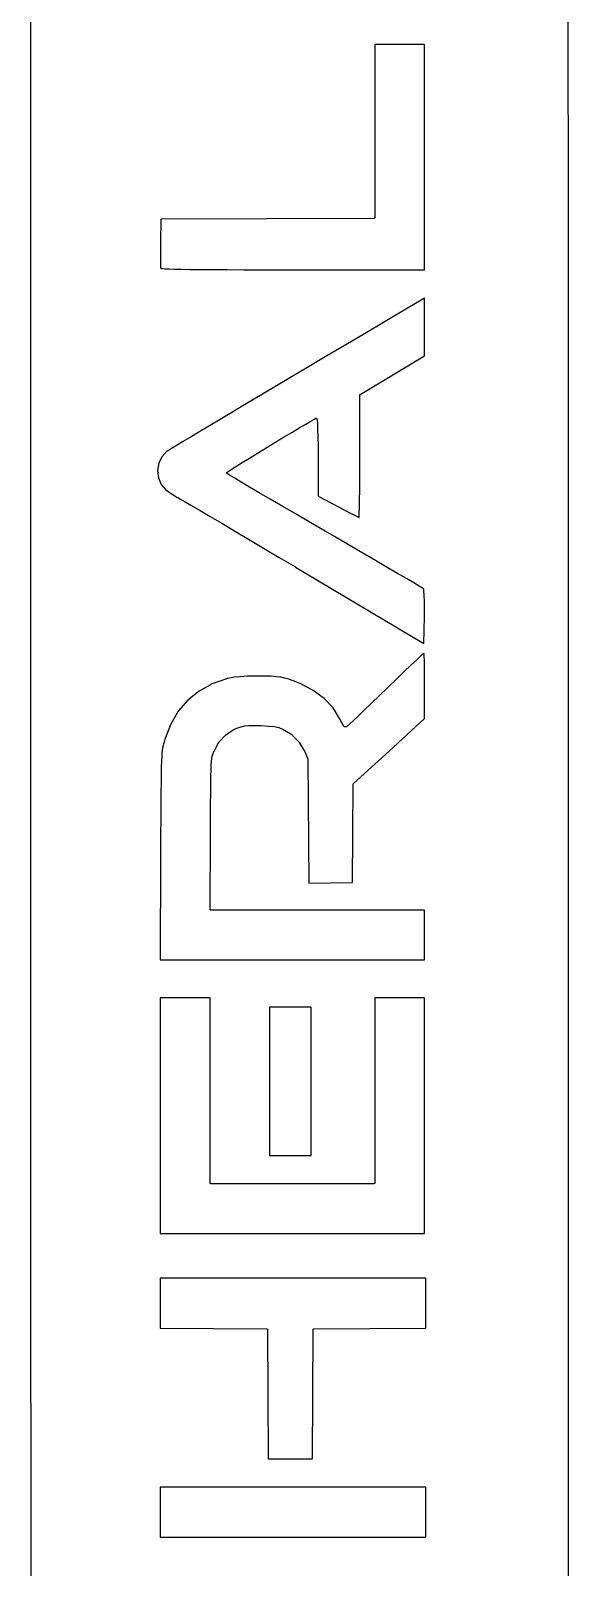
# Model space of a CAD drawing. Extents: x 47 to 252, y -139 to -48.
# Drawn here: x 177.82 to 181.81, y -115.85 to -104.45 of the extents above; entities that cross this region are included whole.
import ezdxf

# ---------------------------------------------------------------- set-up
doc = ezdxf.new("R2010")
doc.units = 0
doc.layers.add('BLACK', color=7, linetype='CONTINUOUS')

msp = doc.modelspace()

# ---------------------------------------------------------------- linework, layer by layer
at = {"layer": 'BLACK', "linetype": 'CONTINUOUS'}
for p, q in [((177.825, -105.076), (177.825, -104.323)), ((181.808, -104.35), (181.808, -104.629)), ((180.745, -104.555), (180.375, -104.555)), ((180.375, -104.555), (180.375, -105.84)), ((180.745, -106.225), (180.745, -104.555)), ((181.808, -104.629), (181.808, -104.629)), ((181.808, -104.629), (181.808, -104.922)), ((181.808, -104.922), (181.809, -105.23)), ((177.825, -105.811), (177.825, -105.076)), ((177.825, -105.076), (177.825, -105.076)), ((181.809, -105.23), (181.809, -105.553)), ((181.809, -105.553), (181.809, -105.553)), ((181.809, -105.553), (181.809, -105.89)), ((177.825, -106.135), (177.825, -105.811)), ((177.825, -105.811), (177.825, -105.811)), ((178.79, -105.85), (178.787, -106.025)), ((179.578, -105.847), (178.79, -105.85)), ((180.37, -105.845), (179.578, -105.847)), ((180.371, -105.845), (180.37, -105.845)), ((180.372, -105.845), (180.371, -105.845)), ((180.371, -105.845), (180.371, -105.845)), ((180.371, -105.845), (180.371, -105.845)), ((180.371, -105.845), (180.371, -105.845)), ((180.371, -105.845), (180.371, -105.845)), ((180.373, -105.844), (180.372, -105.844)), ((180.372, -105.844), (180.372, -105.844)), ((180.372, -105.844), (180.372, -105.845)), ((180.372, -105.845), (180.372, -105.845)), ((180.374, -105.843), (180.373, -105.843)), ((180.373, -105.843), (180.373, -105.844)), ((180.373, -105.844), (180.373, -105.844)), ((180.373, -105.844), (180.373, -105.844)), ((180.373, -105.844), (180.373, -105.844)), ((180.375, -105.842), (180.374, -105.842)), ((180.374, -105.842), (180.374, -105.843)), ((180.374, -105.843), (180.374, -105.843)), ((180.374, -105.843), (180.374, -105.843)), ((180.374, -105.843), (180.374, -105.843)), ((180.374, -105.843), (180.374, -105.843)), ((180.374, -105.843), (180.374, -105.843)), ((180.375, -105.84), (180.375, -105.84)), ((180.375, -105.84), (180.375, -105.841)), ((180.375, -105.841), (180.375, -105.841)), ((180.375, -105.841), (180.375, -105.841)), ((180.375, -105.841), (180.375, -105.841)), ((180.375, -105.841), (180.375, -105.842)), ((180.375, -105.842), (180.375, -105.842)), ((180.375, -105.842), (180.375, -105.842)), ((181.809, -105.89), (181.809, -106.244)), ((178.787, -106.025), (178.787, -106.025)), ((178.787, -106.025), (178.787, -106.083)), ((178.787, -106.083), (178.787, -106.135)), ((177.825, -106.529), (177.825, -106.135)), ((177.825, -106.135), (177.825, -106.135)), ((178.787, -106.135), (178.787, -106.177)), ((178.787, -106.177), (178.788, -106.206)), ((178.788, -106.206), (178.789, -106.214)), ((178.789, -106.214), (178.79, -106.215)), ((178.79, -106.215), (178.801, -106.216)), ((178.801, -106.216), (178.821, -106.218)), ((178.821, -106.218), (178.85, -106.219)), ((178.85, -106.219), (178.889, -106.221)), ((178.889, -106.221), (178.889, -106.221)), ((178.889, -106.221), (178.941, -106.222)), ((178.941, -106.222), (178.941, -106.222)), ((178.941, -106.222), (179.004, -106.223)), ((179.004, -106.223), (179.004, -106.223)), ((179.004, -106.223), (179.081, -106.223)), ((179.081, -106.223), (179.081, -106.223)), ((179.081, -106.223), (179.173, -106.224)), ((179.173, -106.224), (179.173, -106.224)), ((179.173, -106.224), (179.28, -106.224)), ((179.28, -106.224), (179.28, -106.224)), ((179.28, -106.224), (179.404, -106.225)), ((179.404, -106.225), (179.404, -106.225)), ((179.404, -106.225), (179.545, -106.225)), ((179.545, -106.225), (179.545, -106.225)), ((179.545, -106.225), (179.705, -106.225)), ((179.705, -106.225), (179.705, -106.225)), ((179.705, -106.225), (179.77, -106.225)), ((179.77, -106.225), (180.745, -106.225)), ((181.809, -106.244), (181.809, -106.613)), ((180.745, -106.437), (180.72, -106.452)), ((180.745, -106.865), (180.745, -106.437)), ((177.825, -107.231), (177.825, -106.529)), ((177.825, -106.529), (177.825, -106.529)), ((180.581, -106.533), (180.441, -106.616)), ((180.582, -106.533), (180.581, -106.533)), ((180.581, -106.533), (180.581, -106.533)), ((180.72, -106.452), (180.582, -106.533)), ((180.72, -106.452), (180.72, -106.452)), ((180.441, -106.616), (180.3, -106.7)), ((180.441, -106.616), (180.441, -106.616)), ((181.809, -106.613), (181.809, -106.998)), ((180.16, -106.783), (180.021, -106.865)), ((180.3, -106.7), (180.16, -106.783)), ((180.16, -106.783), (180.16, -106.783)), ((180.3, -106.7), (180.3, -106.7)), ((180.021, -106.865), (179.884, -106.946)), ((180.021, -106.865), (180.021, -106.865)), ((180.267, -107.15), (180.745, -106.865)), ((179.884, -106.946), (179.751, -107.025)), ((179.884, -106.946), (179.884, -106.946)), ((181.809, -106.998), (181.809, -106.998)), ((181.809, -106.998), (181.809, -107.399)), ((179.623, -107.101), (179.501, -107.174)), ((179.751, -107.025), (179.623, -107.101)), ((179.623, -107.101), (179.623, -107.101)), ((179.751, -107.025), (179.751, -107.025)), ((179.751, -107.025), (179.751, -107.025)), ((177.825, -107.714), (177.825, -107.231)), ((177.825, -107.231), (177.825, -107.231)), ((179.385, -107.242), (179.278, -107.306)), ((179.501, -107.174), (179.385, -107.242)), ((179.385, -107.242), (179.385, -107.242)), ((179.501, -107.174), (179.501, -107.174)), ((180.265, -107.152), (180.266, -107.151)), ((180.265, -107.153), (180.265, -107.152)), ((180.265, -107.152), (180.265, -107.152)), ((180.265, -107.152), (180.265, -107.152)), ((180.265, -107.152), (180.265, -107.152)), ((180.265, -107.154), (180.265, -107.153)), ((180.265, -107.153), (180.265, -107.153)), ((180.265, -107.153), (180.265, -107.153)), ((180.265, -107.153), (180.265, -107.153)), ((180.265, -107.612), (180.265, -107.154)), ((180.265, -107.154), (180.265, -107.154)), ((180.265, -107.154), (180.265, -107.154)), ((180.266, -107.151), (180.267, -107.15)), ((180.266, -107.151), (180.266, -107.151)), ((180.266, -107.151), (180.266, -107.151)), ((180.266, -107.151), (180.266, -107.151)), ((180.266, -107.151), (180.266, -107.151)), ((180.267, -107.15), (180.267, -107.15)), ((180.267, -107.15), (180.267, -107.15)), ((180.267, -107.15), (180.267, -107.15)), ((180.267, -107.15), (180.267, -107.15)), ((180.267, -107.15), (180.267, -107.15)), ((180.267, -107.15), (180.267, -107.15)), ((179.278, -107.306), (179.179, -107.365)), ((179.278, -107.306), (179.278, -107.306)), ((179.864, -107.37), (179.902, -107.348)), ((179.902, -107.348), (179.928, -107.333)), ((179.902, -107.348), (179.902, -107.348)), ((179.902, -107.348), (179.902, -107.348)), ((179.928, -107.333), (179.939, -107.327)), ((179.928, -107.333), (179.928, -107.333)), ((179.928, -107.333), (179.928, -107.333)), ((179.928, -107.333), (179.928, -107.333)), ((179.939, -107.327), (179.939, -107.327)), ((179.939, -107.327), (179.939, -107.327)), ((179.939, -107.327), (179.939, -107.327)), ((179.939, -107.327), (179.94, -107.327)), ((179.94, -107.327), (179.94, -107.327)), ((179.94, -107.327), (179.94, -107.327)), ((179.94, -107.327), (179.94, -107.327)), ((179.94, -107.327), (179.941, -107.327)), ((179.941, -107.327), (179.941, -107.327)), ((179.941, -107.327), (179.941, -107.327)), ((179.941, -107.327), (179.941, -107.327)), ((179.941, -107.327), (179.942, -107.327)), ((179.942, -107.327), (179.942, -107.327)), ((179.942, -107.327), (179.942, -107.327)), ((179.942, -107.327), (179.942, -107.327)), ((179.942, -107.327), (179.943, -107.327)), ((179.943, -107.327), (179.943, -107.327)), ((179.943, -107.327), (179.943, -107.327)), ((179.943, -107.327), (179.943, -107.327)), ((179.943, -107.327), (179.943, -107.327)), ((179.943, -107.327), (179.944, -107.327)), ((179.944, -107.327), (179.944, -107.327)), ((179.944, -107.327), (179.944, -107.327)), ((179.944, -107.327), (179.944, -107.328)), ((179.944, -107.328), (179.945, -107.328)), ((179.945, -107.328), (179.945, -107.328)), ((179.945, -107.328), (179.945, -107.328)), ((179.945, -107.328), (179.945, -107.328)), ((179.945, -107.328), (179.945, -107.329)), ((179.945, -107.329), (179.945, -107.329)), ((179.945, -107.329), (179.945, -107.329)), ((179.945, -107.329), (179.946, -107.329)), ((179.946, -107.329), (179.946, -107.329)), ((179.946, -107.329), (179.946, -107.329)), ((179.946, -107.329), (179.946, -107.33)), ((179.946, -107.33), (179.946, -107.33)), ((179.946, -107.33), (179.946, -107.33)), ((179.946, -107.33), (179.946, -107.33)), ((179.946, -107.33), (179.946, -107.33)), ((179.946, -107.33), (179.948, -107.339)), ((179.948, -107.339), (179.948, -107.339)), ((179.948, -107.339), (179.948, -107.34)), ((179.948, -107.34), (179.949, -107.34)), ((179.949, -107.34), (179.951, -107.366)), ((179.014, -107.464), (178.949, -107.503)), ((179.091, -107.418), (179.014, -107.464)), ((179.014, -107.464), (179.014, -107.464)), ((179.014, -107.464), (179.014, -107.464)), ((179.179, -107.365), (179.091, -107.418)), ((179.091, -107.418), (179.091, -107.418)), ((179.179, -107.365), (179.179, -107.365)), ((179.179, -107.365), (179.179, -107.365)), ((179.635, -107.507), (179.699, -107.468)), ((179.699, -107.468), (179.76, -107.432)), ((179.699, -107.468), (179.699, -107.468)), ((179.699, -107.468), (179.699, -107.468)), ((179.76, -107.432), (179.815, -107.398)), ((179.76, -107.432), (179.76, -107.432)), ((179.76, -107.432), (179.76, -107.432)), ((179.815, -107.398), (179.816, -107.398)), ((179.816, -107.398), (179.864, -107.37)), ((179.816, -107.398), (179.816, -107.398)), ((179.864, -107.37), (179.864, -107.37)), ((179.864, -107.37), (179.864, -107.37)), ((179.951, -107.366), (179.951, -107.366)), ((179.951, -107.366), (179.951, -107.366)), ((179.951, -107.366), (179.951, -107.366)), ((179.951, -107.366), (179.952, -107.408)), ((179.952, -107.408), (179.952, -107.408)), ((179.952, -107.408), (179.952, -107.408)), ((179.952, -107.408), (179.954, -107.462)), ((179.954, -107.462), (179.954, -107.462)), ((179.954, -107.462), (179.954, -107.462)), ((179.954, -107.462), (179.955, -107.526)), ((181.809, -107.399), (181.81, -107.818)), ((178.835, -107.572), (178.797, -107.612)), ((178.839, -107.57), (178.835, -107.572)), ((178.861, -107.556), (178.839, -107.57)), ((178.898, -107.534), (178.861, -107.556)), ((178.949, -107.503), (178.898, -107.534)), ((178.898, -107.534), (178.898, -107.534)), ((179.446, -107.622), (179.506, -107.586)), ((179.506, -107.586), (179.57, -107.547)), ((179.506, -107.586), (179.506, -107.586)), ((179.57, -107.547), (179.635, -107.507)), ((179.57, -107.547), (179.57, -107.547)), ((179.57, -107.547), (179.57, -107.547)), ((179.635, -107.507), (179.635, -107.507)), ((179.635, -107.507), (179.635, -107.507)), ((179.955, -107.526), (179.955, -107.526)), ((179.955, -107.526), (179.955, -107.526)), ((179.955, -107.526), (179.955, -107.598)), ((178.774, -107.661), (178.765, -107.714)), ((178.797, -107.612), (178.774, -107.661)), ((179.311, -107.707), (179.346, -107.684)), ((179.346, -107.684), (179.392, -107.656)), ((179.346, -107.684), (179.346, -107.684)), ((179.346, -107.684), (179.346, -107.684)), ((179.392, -107.656), (179.446, -107.622)), ((179.392, -107.656), (179.392, -107.656)), ((179.392, -107.656), (179.392, -107.656)), ((179.446, -107.622), (179.446, -107.622)), ((179.446, -107.622), (179.446, -107.622)), ((179.955, -107.598), (179.955, -107.598)), ((179.955, -107.598), (179.955, -107.618)), ((179.955, -107.618), (179.955, -107.905)), ((180.265, -107.693), (180.265, -107.612)), ((180.265, -107.781), (180.265, -107.693)), ((180.265, -107.693), (180.265, -107.693)), ((177.825, -107.915), (177.825, -107.714)), ((177.825, -107.714), (177.825, -107.714)), ((178.765, -107.714), (178.771, -107.768)), ((178.771, -107.768), (178.792, -107.818)), ((179.278, -107.73), (179.279, -107.729)), ((179.278, -107.731), (179.278, -107.73)), ((179.278, -107.73), (179.278, -107.73)), ((179.278, -107.73), (179.278, -107.73)), ((179.278, -107.73), (179.278, -107.73)), ((179.278, -107.732), (179.278, -107.731)), ((179.278, -107.731), (179.278, -107.731)), ((179.278, -107.731), (179.278, -107.731)), ((179.278, -107.731), (179.278, -107.731)), ((179.278, -107.733), (179.278, -107.732)), ((179.278, -107.732), (179.278, -107.732)), ((179.278, -107.732), (179.278, -107.732)), ((179.278, -107.732), (179.278, -107.732)), ((179.278, -107.732), (179.278, -107.732)), ((179.278, -107.734), (179.278, -107.733)), ((179.278, -107.733), (179.278, -107.733)), ((179.278, -107.733), (179.278, -107.733)), ((179.278, -107.733), (179.278, -107.733)), ((179.278, -107.735), (179.278, -107.734)), ((179.278, -107.734), (179.278, -107.734)), ((179.278, -107.734), (179.278, -107.734)), ((179.278, -107.734), (179.278, -107.734)), ((179.279, -107.735), (179.278, -107.735)), ((179.279, -107.729), (179.279, -107.728)), ((179.279, -107.728), (179.28, -107.728)), ((179.279, -107.729), (179.279, -107.729)), ((179.279, -107.729), (179.279, -107.729)), ((179.279, -107.729), (179.279, -107.729)), ((179.279, -107.729), (179.279, -107.729)), ((179.279, -107.736), (179.279, -107.735)), ((179.279, -107.735), (179.279, -107.735)), ((179.279, -107.735), (179.279, -107.735)), ((179.279, -107.735), (179.279, -107.735)), ((179.279, -107.735), (179.279, -107.735)), ((179.28, -107.736), (179.279, -107.736)), ((179.28, -107.728), (179.288, -107.722)), ((179.28, -107.728), (179.28, -107.728)), ((179.283, -107.739), (179.28, -107.736)), ((179.28, -107.736), (179.28, -107.736)), ((179.28, -107.736), (179.28, -107.736)), ((179.28, -107.736), (179.28, -107.736)), ((179.284, -107.739), (179.283, -107.739)), ((179.303, -107.751), (179.284, -107.739)), ((179.284, -107.739), (179.284, -107.739)), ((179.284, -107.739), (179.284, -107.739)), ((179.288, -107.722), (179.311, -107.707)), ((179.288, -107.722), (179.288, -107.722)), ((179.288, -107.722), (179.288, -107.722)), ((179.288, -107.722), (179.288, -107.722)), ((179.337, -107.772), (179.303, -107.751)), ((179.303, -107.751), (179.303, -107.751)), ((179.303, -107.751), (179.303, -107.751)), ((179.303, -107.751), (179.303, -107.751)), ((179.311, -107.707), (179.311, -107.707)), ((179.311, -107.707), (179.311, -107.707)), ((179.385, -107.801), (179.337, -107.772)), ((179.337, -107.772), (179.337, -107.772)), ((179.337, -107.772), (179.337, -107.772)), ((179.446, -107.837), (179.385, -107.801)), ((179.385, -107.801), (179.385, -107.801)), ((179.385, -107.801), (179.385, -107.801)), ((180.264, -107.861), (180.265, -107.781)), ((180.265, -107.781), (180.265, -107.781)), ((177.825, -108.582), (177.825, -107.915)), ((177.825, -107.915), (177.825, -107.915)), ((178.792, -107.818), (178.826, -107.859)), ((178.826, -107.859), (178.844, -107.871)), ((178.844, -107.871), (178.873, -107.89)), ((178.873, -107.89), (178.909, -107.911)), ((178.909, -107.911), (178.916, -107.915)), ((178.916, -107.915), (178.916, -107.915)), ((178.916, -107.915), (178.916, -107.915)), ((178.916, -107.915), (178.935, -107.926)), ((178.935, -107.926), (178.935, -107.926)), ((178.935, -107.926), (178.935, -107.926)), ((178.935, -107.926), (178.969, -107.946)), ((179.519, -107.879), (179.446, -107.837)), ((179.446, -107.837), (179.446, -107.837)), ((179.446, -107.837), (179.446, -107.837)), ((179.601, -107.928), (179.519, -107.879)), ((179.519, -107.879), (179.519, -107.879)), ((179.601, -107.928), (179.601, -107.928)), ((179.601, -107.928), (179.601, -107.928)), ((179.601, -107.928), (179.601, -107.928)), ((179.601, -107.928), (179.601, -107.928)), ((179.693, -107.981), (179.601, -107.928)), ((179.955, -107.905), (180.106, -107.985)), ((180.263, -107.931), (180.264, -107.861)), ((180.264, -107.861), (180.264, -107.861)), ((181.81, -107.818), (181.81, -108.253)), ((178.969, -107.946), (178.969, -107.946)), ((178.969, -107.946), (178.969, -107.946)), ((178.969, -107.946), (179.018, -107.975)), ((179.018, -107.975), (179.018, -107.975)), ((179.018, -107.975), (179.018, -107.975)), ((179.018, -107.975), (179.081, -108.012)), ((179.081, -108.012), (179.081, -108.012)), ((179.081, -108.012), (179.155, -108.056)), ((179.792, -108.039), (179.693, -107.981)), ((179.693, -107.981), (179.693, -107.981)), ((179.897, -108.1), (179.792, -108.039)), ((179.792, -108.039), (179.792, -108.039)), ((179.792, -108.039), (179.792, -108.039)), ((180.106, -107.985), (180.106, -107.985)), ((180.106, -107.985), (180.106, -107.985)), ((180.106, -107.985), (180.157, -108.011)), ((180.157, -108.011), (180.157, -108.011)), ((180.157, -108.011), (180.201, -108.034)), ((180.201, -108.034), (180.236, -108.051)), ((180.26, -108.06), (180.261, -108.032)), ((180.261, -108.032), (180.262, -107.989)), ((180.262, -107.989), (180.263, -107.931)), ((180.262, -107.989), (180.262, -107.989)), ((180.263, -107.931), (180.263, -107.931)), ((179.155, -108.056), (179.155, -108.056)), ((179.155, -108.056), (179.241, -108.106)), ((179.241, -108.106), (179.241, -108.106)), ((179.241, -108.106), (179.241, -108.106)), ((179.241, -108.106), (179.336, -108.163)), ((179.897, -108.101), (179.897, -108.1)), ((179.897, -108.1), (179.897, -108.1)), ((180.007, -108.165), (179.897, -108.101)), ((180.236, -108.051), (180.259, -108.062)), ((180.259, -108.062), (180.26, -108.063)), ((180.26, -108.063), (180.26, -108.06)), ((179.336, -108.163), (179.336, -108.163)), ((179.336, -108.163), (179.336, -108.163)), ((179.336, -108.163), (179.439, -108.224)), ((179.439, -108.224), (179.439, -108.224)), ((179.439, -108.224), (179.55, -108.29)), ((180.077, -108.205), (180.007, -108.165)), ((180.007, -108.165), (180.007, -108.165)), ((180.007, -108.165), (180.007, -108.165)), ((180.185, -108.268), (180.077, -108.205)), ((180.077, -108.205), (180.077, -108.205)), ((180.286, -108.327), (180.185, -108.268)), ((180.185, -108.268), (180.185, -108.268)), ((180.185, -108.268), (180.185, -108.268)), ((181.81, -108.253), (181.81, -108.705)), ((179.55, -108.29), (179.55, -108.29)), ((179.55, -108.29), (179.666, -108.359)), ((179.666, -108.359), (179.666, -108.359)), ((179.666, -108.359), (179.787, -108.43)), ((180.381, -108.382), (180.286, -108.327)), ((180.286, -108.327), (180.286, -108.327)), ((180.286, -108.327), (180.286, -108.327)), ((180.468, -108.433), (180.381, -108.382)), ((180.381, -108.382), (180.381, -108.382)), ((179.787, -108.43), (179.787, -108.431)), ((179.787, -108.431), (179.787, -108.431)), ((179.787, -108.431), (179.868, -108.479)), ((179.868, -108.479), (179.868, -108.479)), ((179.868, -108.479), (180.74, -108.998)), ((180.545, -108.478), (180.468, -108.433)), ((180.468, -108.433), (180.468, -108.433)), ((180.468, -108.433), (180.468, -108.433)), ((180.611, -108.516), (180.545, -108.478)), ((180.545, -108.478), (180.545, -108.478)), ((180.545, -108.478), (180.545, -108.478)), ((177.826, -109.233), (177.825, -108.582)), ((177.825, -108.582), (177.825, -108.582)), ((180.664, -108.548), (180.611, -108.516)), ((180.611, -108.516), (180.611, -108.516)), ((180.705, -108.572), (180.664, -108.548)), ((180.664, -108.548), (180.664, -108.548)), ((180.73, -108.587), (180.705, -108.572)), ((180.705, -108.572), (180.705, -108.572)), ((180.705, -108.572), (180.705, -108.572)), ((180.739, -108.592), (180.73, -108.587)), ((180.74, -108.607), (180.739, -108.592)), ((180.742, -108.639), (180.74, -108.607)), ((180.743, -108.684), (180.742, -108.639)), ((180.743, -108.739), (180.743, -108.684)), ((181.81, -108.705), (181.81, -109.174)), ((180.74, -108.998), (180.743, -108.801)), ((180.743, -108.801), (180.743, -108.739)), ((180.743, -108.801), (180.743, -108.801)), ((180.74, -109.069), (180.739, -109.071)), ((180.742, -109.09), (180.74, -109.069)), ((180.644, -109.159), (180.594, -109.206)), ((180.686, -109.12), (180.644, -109.159)), ((180.644, -109.159), (180.644, -109.159)), ((180.718, -109.09), (180.686, -109.12)), ((180.686, -109.12), (180.686, -109.12)), ((180.739, -109.071), (180.718, -109.09)), ((180.743, -109.129), (180.742, -109.09)), ((180.744, -109.18), (180.743, -109.129)), ((180.745, -109.241), (180.744, -109.18)), ((180.744, -109.18), (180.744, -109.18)), ((181.81, -109.174), (181.81, -109.662)), ((177.826, -109.868), (177.826, -109.233)), ((177.826, -109.233), (177.826, -109.233)), ((179.283, -109.258), (179.17, -109.298)), ((179.298, -109.254), (179.283, -109.258)), ((179.334, -109.248), (179.298, -109.254)), ((179.378, -109.244), (179.334, -109.248)), ((179.433, -109.241), (179.378, -109.244)), ((179.505, -109.24), (179.433, -109.241)), ((179.557, -109.24), (179.505, -109.24)), ((179.607, -109.241), (179.557, -109.24)), ((179.646, -109.244), (179.607, -109.241)), ((179.678, -109.248), (179.646, -109.244)), ((179.707, -109.254), (179.678, -109.248)), ((179.738, -109.263), (179.707, -109.254)), ((179.823, -109.294), (179.738, -109.263)), ((179.918, -109.345), (179.823, -109.294)), ((180.538, -109.26), (180.478, -109.318)), ((180.594, -109.206), (180.538, -109.26)), ((180.594, -109.206), (180.594, -109.206)), ((180.594, -109.206), (180.594, -109.206)), ((180.745, -109.309), (180.745, -109.241)), ((180.745, -109.241), (180.745, -109.241)), ((179.073, -109.352), (178.989, -109.419)), ((179.17, -109.298), (179.073, -109.352)), ((180, -109.406), (179.918, -109.345)), ((180.066, -109.476), (180, -109.406)), ((180.408, -109.386), (180.35, -109.442)), ((180.47, -109.326), (180.408, -109.386)), ((180.408, -109.386), (180.408, -109.386)), ((180.408, -109.386), (180.408, -109.386)), ((180.478, -109.318), (180.47, -109.326)), ((180.47, -109.326), (180.47, -109.326)), ((180.745, -109.555), (180.745, -109.309)), ((178.919, -109.5), (178.863, -109.596)), ((178.989, -109.419), (178.919, -109.5)), ((180.115, -109.555), (180.066, -109.476)), ((180.297, -109.492), (180.252, -109.536)), ((180.35, -109.442), (180.297, -109.492)), ((180.297, -109.492), (180.297, -109.492)), ((180.35, -109.442), (180.35, -109.442)), ((180.35, -109.442), (180.35, -109.442)), ((178.863, -109.596), (178.82, -109.706)), ((179.272, -109.674), (179.334, -109.634)), ((179.334, -109.634), (179.334, -109.634)), ((179.334, -109.634), (179.334, -109.634)), ((179.334, -109.634), (179.335, -109.634)), ((179.335, -109.634), (179.354, -109.626)), ((179.354, -109.626), (179.383, -109.616)), ((179.354, -109.626), (179.354, -109.626)), ((179.354, -109.626), (179.354, -109.626)), ((179.354, -109.626), (179.354, -109.626)), ((179.383, -109.616), (179.383, -109.616)), ((179.383, -109.616), (179.384, -109.616)), ((179.384, -109.616), (179.411, -109.609)), ((179.384, -109.616), (179.384, -109.616)), ((179.411, -109.609), (179.411, -109.609)), ((179.411, -109.609), (179.412, -109.609)), ((179.412, -109.609), (179.443, -109.606)), ((179.412, -109.609), (179.412, -109.609)), ((179.443, -109.606), (179.443, -109.606)), ((179.443, -109.606), (179.443, -109.606)), ((179.443, -109.606), (179.444, -109.606)), ((179.444, -109.606), (179.484, -109.606)), ((179.484, -109.606), (179.484, -109.606)), ((179.484, -109.606), (179.484, -109.606)), ((179.484, -109.606), (179.484, -109.606)), ((179.484, -109.606), (179.53, -109.607)), ((179.53, -109.607), (179.53, -109.607)), ((179.53, -109.607), (179.53, -109.607)), ((179.53, -109.607), (179.53, -109.607)), ((179.53, -109.607), (179.588, -109.61)), ((179.588, -109.61), (179.588, -109.61)), ((179.588, -109.61), (179.588, -109.61)), ((179.588, -109.61), (179.588, -109.61)), ((179.588, -109.61), (179.631, -109.614)), ((179.631, -109.614), (179.631, -109.614)), ((179.631, -109.614), (179.631, -109.614)), ((179.631, -109.614), (179.631, -109.614)), ((179.631, -109.614), (179.664, -109.621)), ((179.664, -109.621), (179.664, -109.621)), ((179.664, -109.621), (179.664, -109.621)), ((179.664, -109.621), (179.664, -109.621)), ((179.664, -109.621), (179.692, -109.632)), ((179.692, -109.632), (179.692, -109.632)), ((179.692, -109.632), (179.692, -109.632)), ((179.692, -109.632), (179.692, -109.632)), ((179.692, -109.632), (179.693, -109.632)), ((179.693, -109.632), (179.693, -109.632)), ((179.693, -109.632), (179.694, -109.632)), ((179.694, -109.632), (179.694, -109.632)), ((179.694, -109.632), (179.76, -109.673)), ((180.128, -109.581), (180.115, -109.555)), ((180.141, -109.604), (180.128, -109.581)), ((180.128, -109.581), (180.128, -109.581)), ((180.128, -109.581), (180.128, -109.581)), ((180.128, -109.581), (180.128, -109.581)), ((180.141, -109.605), (180.141, -109.604)), ((180.141, -109.604), (180.141, -109.604)), ((180.141, -109.604), (180.141, -109.604)), ((180.141, -109.604), (180.141, -109.604)), ((180.142, -109.605), (180.141, -109.605)), ((180.141, -109.605), (180.141, -109.605)), ((180.141, -109.605), (180.141, -109.605)), ((180.151, -109.615), (180.142, -109.605)), ((180.151, -109.616), (180.151, -109.615)), ((180.151, -109.615), (180.151, -109.615)), ((180.151, -109.615), (180.151, -109.615)), ((180.151, -109.615), (180.151, -109.615)), ((180.152, -109.616), (180.151, -109.616)), ((180.153, -109.616), (180.152, -109.616)), ((180.152, -109.616), (180.152, -109.616)), ((180.152, -109.616), (180.152, -109.616)), ((180.152, -109.616), (180.152, -109.616)), ((180.152, -109.616), (180.152, -109.616)), ((180.154, -109.616), (180.153, -109.616)), ((180.153, -109.616), (180.153, -109.616)), ((180.153, -109.616), (180.153, -109.616)), ((180.153, -109.616), (180.153, -109.616)), ((180.155, -109.616), (180.154, -109.616)), ((180.154, -109.616), (180.154, -109.616)), ((180.154, -109.616), (180.154, -109.616)), ((180.154, -109.616), (180.154, -109.616)), ((180.163, -109.616), (180.155, -109.616)), ((180.155, -109.616), (180.155, -109.616)), ((180.164, -109.616), (180.163, -109.616)), ((180.165, -109.616), (180.164, -109.616)), ((180.164, -109.616), (180.164, -109.616)), ((180.164, -109.616), (180.164, -109.616)), ((180.164, -109.616), (180.164, -109.616)), ((180.166, -109.615), (180.165, -109.615)), ((180.165, -109.615), (180.165, -109.615)), ((180.165, -109.615), (180.165, -109.615)), ((180.165, -109.615), (180.165, -109.616)), ((180.177, -109.607), (180.166, -109.615)), ((180.166, -109.615), (180.166, -109.615)), ((180.166, -109.615), (180.166, -109.615)), ((180.166, -109.615), (180.166, -109.615)), ((180.166, -109.615), (180.166, -109.615)), ((180.166, -109.615), (180.166, -109.615)), ((180.178, -109.606), (180.177, -109.607)), ((180.177, -109.607), (180.177, -109.607)), ((180.177, -109.607), (180.177, -109.607)), ((180.177, -109.607), (180.177, -109.607)), ((180.191, -109.594), (180.178, -109.606)), ((180.178, -109.606), (180.178, -109.606)), ((180.178, -109.606), (180.178, -109.606)), ((180.178, -109.606), (180.178, -109.606)), ((180.216, -109.57), (180.191, -109.594)), ((180.191, -109.594), (180.191, -109.594)), ((180.252, -109.536), (180.216, -109.57)), ((180.216, -109.57), (180.216, -109.57)), ((180.252, -109.536), (180.252, -109.536)), ((180.482, -109.796), (180.745, -109.555)), ((178.81, -109.742), (178.806, -109.756)), ((178.814, -109.727), (178.81, -109.742)), ((178.82, -109.706), (178.814, -109.727)), ((179.184, -109.795), (179.22, -109.729)), ((179.22, -109.729), (179.22, -109.729)), ((179.22, -109.729), (179.22, -109.729)), ((179.22, -109.729), (179.22, -109.729)), ((179.22, -109.729), (179.221, -109.729)), ((179.221, -109.728), (179.272, -109.674)), ((179.221, -109.729), (179.221, -109.728)), ((179.221, -109.729), (179.221, -109.729)), ((179.221, -109.729), (179.221, -109.729)), ((179.272, -109.674), (179.272, -109.674)), ((179.272, -109.674), (179.272, -109.674)), ((179.272, -109.674), (179.272, -109.674)), ((179.272, -109.674), (179.272, -109.674)), ((179.272, -109.674), (179.272, -109.674)), ((179.272, -109.674), (179.272, -109.674)), ((179.272, -109.674), (179.272, -109.674)), ((179.76, -109.673), (179.76, -109.673)), ((179.76, -109.673), (179.76, -109.673)), ((179.76, -109.673), (179.76, -109.673)), ((179.76, -109.673), (179.761, -109.674)), ((179.761, -109.674), (179.761, -109.674)), ((179.761, -109.674), (179.761, -109.674)), ((179.761, -109.674), (179.761, -109.674)), ((179.761, -109.674), (179.815, -109.73)), ((179.815, -109.73), (179.815, -109.73)), ((179.815, -109.73), (179.815, -109.73)), ((179.815, -109.73), (179.815, -109.73)), ((179.815, -109.73), (179.815, -109.731)), ((179.815, -109.731), (179.816, -109.731)), ((179.816, -109.731), (179.816, -109.731)), ((179.816, -109.731), (179.816, -109.731)), ((179.816, -109.731), (179.85, -109.79)), ((181.81, -109.662), (181.81, -109.662)), ((181.81, -109.662), (181.81, -110.167)), ((178.796, -109.838), (178.794, -109.871)), ((178.798, -109.811), (178.796, -109.838)), ((178.8, -109.789), (178.798, -109.811)), ((178.803, -109.771), (178.8, -109.789)), ((178.806, -109.756), (178.803, -109.771)), ((179.165, -109.872), (179.168, -109.851)), ((179.168, -109.85), (179.171, -109.834)), ((179.168, -109.851), (179.168, -109.85)), ((179.168, -109.85), (179.168, -109.85)), ((179.168, -109.851), (179.168, -109.851)), ((179.171, -109.833), (179.175, -109.82)), ((179.171, -109.834), (179.171, -109.833)), ((179.171, -109.834), (179.171, -109.834)), ((179.171, -109.834), (179.171, -109.834)), ((179.175, -109.82), (179.179, -109.807)), ((179.175, -109.82), (179.175, -109.82)), ((179.175, -109.82), (179.175, -109.82)), ((179.175, -109.82), (179.175, -109.82)), ((179.179, -109.807), (179.183, -109.796)), ((179.179, -109.807), (179.179, -109.807)), ((179.179, -109.807), (179.179, -109.807)), ((179.179, -109.807), (179.179, -109.807)), ((179.183, -109.796), (179.183, -109.796)), ((179.183, -109.796), (179.184, -109.796)), ((179.184, -109.796), (179.184, -109.795)), ((179.85, -109.79), (179.85, -109.79)), ((179.85, -109.79), (179.851, -109.79)), ((179.851, -109.79), (179.851, -109.79)), ((179.851, -109.79), (179.88, -109.853)), ((179.88, -109.853), (179.88, -109.853)), ((179.88, -109.853), (179.88, -109.853)), ((179.88, -109.853), (179.88, -109.853)), ((179.88, -109.853), (179.88, -109.853)), ((179.88, -109.853), (179.88, -109.854)), ((179.88, -109.854), (179.88, -109.854)), ((179.88, -109.854), (179.88, -109.854)), ((179.88, -109.854), (179.88, -109.854)), ((179.88, -109.854), (179.88, -109.855)), ((179.88, -109.855), (179.88, -109.855)), ((179.88, -109.855), (179.88, -109.855)), ((179.88, -109.855), (179.886, -110.775)), ((180.217, -110.037), (180.482, -109.796)), ((180.482, -109.796), (180.482, -109.796)), ((177.826, -110.487), (177.826, -109.868)), ((177.826, -109.868), (177.826, -109.868)), ((178.792, -109.966), (178.791, -110.029)), ((178.793, -109.914), (178.792, -109.966)), ((178.794, -109.871), (178.793, -109.914)), ((178.794, -109.871), (178.794, -109.871)), ((179.16, -110.037), (179.161, -109.98)), ((179.161, -109.98), (179.162, -109.935)), ((179.161, -109.98), (179.161, -109.98)), ((179.161, -109.98), (179.161, -109.98)), ((179.162, -109.935), (179.163, -109.899)), ((179.162, -109.935), (179.162, -109.935)), ((179.162, -109.935), (179.162, -109.935)), ((179.162, -109.935), (179.162, -109.935)), ((179.163, -109.899), (179.165, -109.872)), ((179.163, -109.899), (179.163, -109.899)), ((179.163, -109.899), (179.163, -109.899)), ((179.163, -109.899), (179.163, -109.899)), ((179.165, -109.872), (179.165, -109.872)), ((179.165, -109.872), (179.165, -109.872)), ((179.165, -109.872), (179.165, -109.872)), ((178.791, -110.029), (178.79, -110.104)), ((178.791, -110.029), (178.791, -110.029)), ((179.159, -110.107), (179.16, -110.037)), ((179.16, -110.037), (179.16, -110.037)), ((179.16, -110.037), (179.16, -110.037)), ((180.213, -110.408), (180.215, -110.041)), ((180.215, -110.04), (180.216, -110.039)), ((180.215, -110.041), (180.215, -110.04)), ((180.215, -110.04), (180.215, -110.04)), ((180.215, -110.04), (180.215, -110.04)), ((180.215, -110.04), (180.215, -110.04)), ((180.215, -110.041), (180.215, -110.041)), ((180.215, -110.041), (180.215, -110.041)), ((180.215, -110.041), (180.215, -110.041)), ((180.216, -110.039), (180.216, -110.038)), ((180.216, -110.038), (180.216, -110.038)), ((180.216, -110.038), (180.216, -110.038)), ((180.216, -110.038), (180.216, -110.038)), ((180.216, -110.038), (180.217, -110.038)), ((180.216, -110.039), (180.216, -110.039)), ((180.216, -110.039), (180.216, -110.039)), ((180.216, -110.039), (180.216, -110.039)), ((180.217, -110.038), (180.217, -110.037)), ((180.217, -110.037), (180.217, -110.037)), ((180.217, -110.037), (180.217, -110.037)), ((178.79, -110.194), (178.789, -110.299)), ((178.79, -110.104), (178.79, -110.194)), ((179.158, -110.191), (179.159, -110.107)), ((179.158, -110.192), (179.158, -110.191)), ((179.158, -110.293), (179.158, -110.192)), ((179.159, -110.107), (179.159, -110.107)), ((181.81, -110.167), (181.81, -110.691)), ((178.789, -110.299), (178.788, -110.421)), ((179.157, -110.412), (179.158, -110.293)), ((179.158, -110.293), (179.158, -110.293)), ((178.788, -110.421), (178.788, -110.562)), ((179.154, -110.97), (179.157, -110.412)), ((179.157, -110.412), (179.157, -110.412)), ((180.21, -110.77), (180.213, -110.408)), ((180.213, -110.408), (180.213, -110.408)), ((177.826, -111.089), (177.826, -110.487)), ((177.826, -110.487), (177.826, -110.487)), ((178.788, -110.578), (178.784, -111.345)), ((178.788, -110.562), (178.788, -110.578)), ((179.886, -110.775), (180.21, -110.77)), ((181.81, -110.691), (181.81, -111.234)), ((179.154, -110.971), (179.154, -110.97)), ((179.154, -110.972), (179.154, -110.971)), ((179.154, -110.971), (179.154, -110.971)), ((179.155, -110.973), (179.154, -110.972)), ((179.154, -110.972), (179.154, -110.972)), ((179.154, -110.972), (179.154, -110.972)), ((179.155, -110.974), (179.155, -110.973)), ((179.156, -110.974), (179.155, -110.974)), ((179.157, -110.975), (179.156, -110.974)), ((179.156, -110.974), (179.156, -110.974)), ((179.158, -110.975), (179.157, -110.975)), ((179.157, -110.975), (179.157, -110.975)), ((179.157, -110.975), (179.157, -110.975)), ((179.159, -110.975), (179.158, -110.975)), ((179.158, -110.975), (179.158, -110.975)), ((179.158, -110.975), (179.158, -110.975)), ((179.158, -110.975), (179.158, -110.975)), ((180.745, -110.975), (179.159, -110.975)), ((179.159, -110.975), (179.159, -110.975)), ((180.745, -111.345), (180.745, -110.975)), ((177.826, -111.35), (177.826, -111.089)), ((177.826, -111.089), (177.826, -111.089)), ((181.81, -111.234), (181.81, -111.795)), ((178.784, -111.345), (180.745, -111.345)), ((177.826, -111.62), (177.826, -111.35)), ((177.826, -111.35), (177.826, -111.35)), ((177.826, -111.676), (177.826, -111.62)), ((177.826, -111.62), (177.826, -111.62)), ((177.826, -111.677), (177.826, -111.676)), ((177.826, -112.248), (177.826, -111.677)), ((179.155, -111.625), (178.785, -111.625)), ((178.785, -111.625), (178.785, -113.375)), ((179.155, -113), (179.155, -111.625)), ((180.745, -111.625), (180.375, -111.625)), ((180.375, -111.625), (180.375, -113)), ((180.745, -113.375), (180.745, -111.625)), ((179.595, -111.695), (179.595, -112.795)), ((179.905, -111.695), (179.595, -111.695)), ((179.905, -112.795), (179.905, -111.695)), ((181.81, -111.795), (181.81, -112.376)), ((177.826, -112.804), (177.826, -112.248)), ((177.826, -112.248), (177.826, -112.248)), ((181.81, -112.376), (181.81, -112.976)), ((177.826, -113.346), (177.826, -112.804)), ((177.826, -112.804), (177.826, -112.804)), ((179.595, -112.795), (179.905, -112.795)), ((179.155, -113.001), (179.155, -113)), ((179.155, -113.002), (179.155, -113.001)), ((179.155, -113.001), (179.155, -113.001)), ((179.155, -113.001), (179.155, -113.001)), ((179.155, -113.001), (179.155, -113.001)), ((179.155, -113.001), (179.155, -113.001)), ((179.156, -113.002), (179.155, -113.002)), ((179.155, -113.002), (179.155, -113.002)), ((179.155, -113.002), (179.155, -113.002)), ((179.156, -113.003), (179.156, -113.002)), ((179.156, -113.004), (179.156, -113.003)), ((179.156, -113.003), (179.156, -113.003)), ((179.156, -113.003), (179.156, -113.003)), ((179.156, -113.003), (179.156, -113.003)), ((179.156, -113.003), (179.156, -113.003)), ((179.157, -113.004), (179.156, -113.004)), ((179.156, -113.004), (179.156, -113.004)), ((179.158, -113.004), (179.157, -113.004)), ((179.157, -113.004), (179.157, -113.004)), ((179.157, -113.004), (179.157, -113.004)), ((179.157, -113.004), (179.157, -113.004)), ((179.158, -113.005), (179.158, -113.004)), ((179.159, -113.005), (179.158, -113.005)), ((179.158, -113.005), (179.158, -113.005)), ((179.158, -113.005), (179.158, -113.005)), ((179.158, -113.005), (179.158, -113.005)), ((179.159, -113.005), (179.159, -113.005)), ((179.159, -113.005), (179.159, -113.005)), ((179.159, -113.005), (179.159, -113.005)), ((179.16, -113.005), (179.159, -113.005)), ((180.37, -113.005), (179.16, -113.005)), ((180.371, -113.005), (180.37, -113.005)), ((180.372, -113.005), (180.371, -113.005)), ((180.371, -113.005), (180.371, -113.005)), ((180.371, -113.005), (180.371, -113.005)), ((180.371, -113.005), (180.371, -113.005)), ((180.371, -113.005), (180.371, -113.005)), ((180.373, -113.004), (180.372, -113.004)), ((180.372, -113.004), (180.372, -113.005)), ((180.372, -113.005), (180.372, -113.005)), ((180.372, -113.005), (180.372, -113.005)), ((180.374, -113.004), (180.373, -113.004)), ((180.373, -113.004), (180.373, -113.004)), ((180.373, -113.004), (180.373, -113.004)), ((180.373, -113.004), (180.373, -113.004)), ((180.373, -113.004), (180.373, -113.004)), ((180.375, -113.002), (180.374, -113.002)), ((180.374, -113.002), (180.374, -113.003)), ((180.374, -113.003), (180.374, -113.003)), ((180.374, -113.003), (180.374, -113.003)), ((180.374, -113.003), (180.374, -113.003)), ((180.374, -113.003), (180.374, -113.004)), ((180.374, -113.004), (180.374, -113.004)), ((180.375, -113), (180.375, -113.001)), ((180.375, -113.001), (180.375, -113.001)), ((180.375, -113.001), (180.375, -113.001)), ((180.375, -113.001), (180.375, -113.001)), ((180.375, -113.001), (180.375, -113.002)), ((180.375, -113.002), (180.375, -113.002)), ((180.375, -113.002), (180.375, -113.002)), ((180.375, -113.002), (180.375, -113.002)), ((181.81, -112.976), (181.81, -113.475)), ((177.826, -113.7), (177.826, -113.346)), ((177.826, -113.346), (177.826, -113.346)), ((178.785, -113.375), (180.745, -113.375)), ((181.81, -113.475), (181.81, -125.695)), ((177.826, -113.872), (177.826, -113.7)), ((177.826, -113.7), (177.826, -113.7)), ((180.755, -113.705), (178.785, -113.705)), ((178.785, -113.705), (178.785, -114.075)), ((180.755, -114.075), (180.755, -113.705)), ((177.826, -114.384), (177.826, -113.872)), ((177.826, -113.872), (177.826, -113.872)), ((178.785, -114.075), (179.575, -114.08)), ((179.575, -114.08), (179.575, -114.08)), ((179.575, -114.08), (179.576, -114.08)), ((179.576, -114.08), (179.576, -114.08)), ((179.576, -114.08), (179.576, -114.08)), ((179.576, -114.08), (179.576, -114.08)), ((179.576, -114.08), (179.577, -114.08)), ((179.577, -114.08), (179.577, -114.08)), ((179.577, -114.08), (179.577, -114.08)), ((179.577, -114.08), (179.577, -114.08)), ((179.577, -114.08), (179.577, -114.081)), ((179.577, -114.081), (179.578, -114.081)), ((179.578, -114.081), (179.578, -114.081)), ((179.578, -114.081), (179.578, -114.081)), ((179.578, -114.081), (179.578, -114.081)), ((179.578, -114.081), (179.579, -114.081)), ((179.579, -114.081), (179.579, -114.081)), ((179.579, -114.081), (179.579, -114.082)), ((179.579, -114.082), (179.579, -114.082)), ((179.579, -114.082), (179.579, -114.082)), ((179.579, -114.082), (179.579, -114.082)), ((179.579, -114.082), (179.579, -114.082)), ((179.579, -114.082), (179.579, -114.083)), ((179.579, -114.083), (179.58, -114.083)), ((179.58, -114.083), (179.58, -114.083)), ((179.58, -114.083), (179.58, -114.083)), ((179.58, -114.083), (179.58, -114.084)), ((179.92, -114.084), (179.92, -114.083)), ((179.92, -114.083), (179.92, -114.083)), ((179.92, -114.083), (179.92, -114.083)), ((179.92, -114.083), (179.92, -114.083)), ((179.92, -114.083), (179.921, -114.083)), ((179.921, -114.082), (179.921, -114.081)), ((179.921, -114.081), (179.921, -114.081)), ((179.921, -114.081), (179.922, -114.081)), ((179.921, -114.083), (179.921, -114.082)), ((179.921, -114.082), (179.921, -114.082)), ((179.921, -114.082), (179.921, -114.082)), ((179.921, -114.082), (179.921, -114.082)), ((179.922, -114.081), (179.922, -114.081)), ((179.922, -114.081), (179.922, -114.081)), ((179.922, -114.081), (179.922, -114.081)), ((179.922, -114.081), (179.922, -114.081)), ((179.922, -114.081), (179.923, -114.081)), ((179.923, -114.081), (179.923, -114.08)), ((179.923, -114.08), (179.923, -114.08)), ((179.923, -114.08), (179.923, -114.08)), ((179.923, -114.08), (179.924, -114.08)), ((179.924, -114.08), (179.924, -114.08)), ((179.924, -114.08), (179.924, -114.08)), ((179.924, -114.08), (179.924, -114.08)), ((179.924, -114.08), (179.925, -114.08)), ((179.925, -114.08), (180.755, -114.075)), ((179.925, -114.08), (179.925, -114.08)), ((179.58, -114.084), (179.58, -114.084)), ((179.58, -114.084), (179.58, -114.084)), ((179.58, -114.084), (179.58, -114.084)), ((179.58, -114.084), (179.58, -114.084)), ((179.58, -114.084), (179.58, -114.085)), ((179.58, -114.085), (179.585, -115.045)), ((179.917, -114.567), (179.92, -114.085)), ((179.92, -114.085), (179.92, -114.084)), ((179.92, -114.084), (179.92, -114.084)), ((179.92, -114.084), (179.92, -114.084)), ((179.92, -114.084), (179.92, -114.084)), ((179.92, -114.085), (179.92, -114.085)), ((177.827, -114.881), (177.826, -114.384)), ((177.826, -114.384), (177.826, -114.384)), ((179.915, -115.045), (179.917, -114.567)), ((179.917, -114.567), (179.917, -114.567)), ((177.827, -115.25), (177.827, -114.881)), ((177.827, -114.881), (177.827, -114.881)), ((179.585, -115.045), (179.915, -115.045)), ((177.827, -115.364), (177.827, -115.25)), ((177.827, -115.25), (177.827, -115.25)), ((178.785, -115.255), (178.785, -115.625)), ((180.755, -115.255), (178.785, -115.255)), ((180.755, -115.625), (180.755, -115.255)), ((177.827, -115.832), (177.827, -115.364)), ((177.827, -115.364), (177.827, -115.364)), ((178.785, -115.625), (180.755, -115.625)), ((177.827, -116.287), (177.827, -115.832)), ((177.827, -115.832), (177.827, -115.832))]:
    msp.add_line(p, q, dxfattribs=at)

doc.saveas('drawing.dxf')
